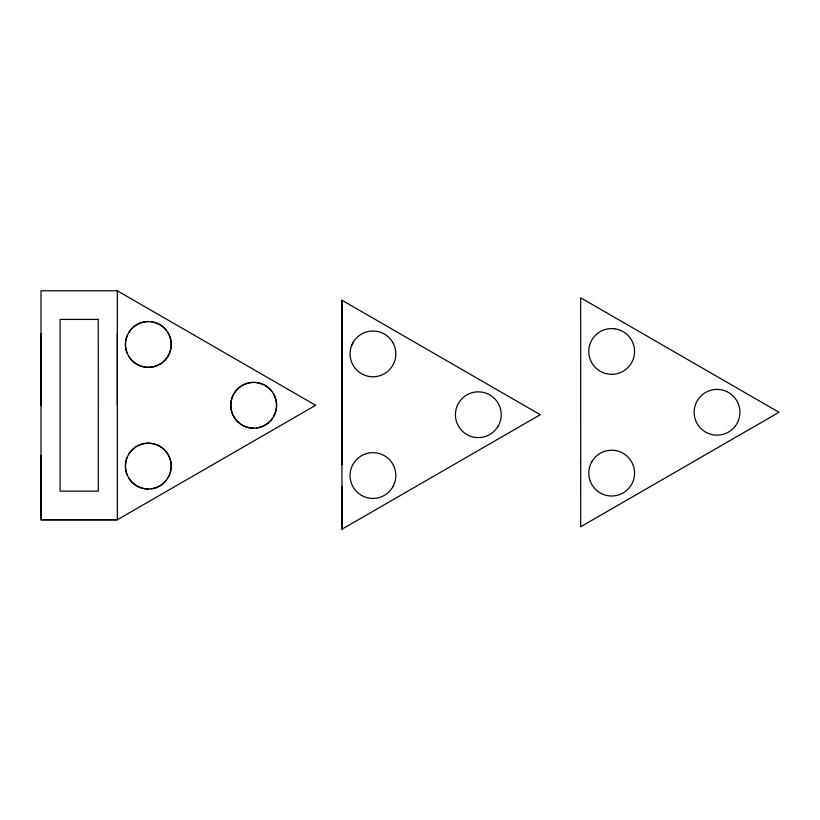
<?xml version="1.0" encoding="UTF-8"?>
<svg xmlns="http://www.w3.org/2000/svg" width="820" height="820" viewBox="0 0 820 820"><rect width="100%" height="100%" fill="white"/><g stroke="black" fill="none" stroke-linecap="round" stroke-linejoin="round"><path stroke-width="1.23" d="M41 405.285L41 333.719M117.342 405.285L117.342 333.719M341.93 486.28L341.96 300.222L540.267 414.715L341.93 529.207L341.93 486.28L341.96 529.207M128.504 333.012L127.161 335.698A22.888 22.888 0 0 0 127.161 353.215L128.514 355.901A22.888 22.888 0 0 0 159.756 364.275A22.888 22.888 0 0 0 168.161 333.002L166.47 330.511A22.888 22.888 0 0 0 151.321 321.758L148.307 321.563A22.888 22.888 0 0 0 128.484 333.012A22.888 22.888 0 0 1 148.328 321.563M151.31 488.812A22.888 22.888 0 0 0 166.48 480.038L168.172 477.547A22.888 22.888 0 0 0 159.777 446.285A22.888 22.888 0 0 0 128.484 454.669L127.161 457.355A22.888 22.888 0 0 0 127.161 474.882L128.514 477.568A22.888 22.888 0 0 0 148.317 489.007L151.331 488.812A22.888 22.888 0 0 0 166.501 480.038M392.759 342.452A22.888 22.888 0 0 1 384.375 373.715A22.888 22.888 0 0 1 353.102 365.33L351.78 362.645A22.888 22.888 0 0 1 351.78 345.117L353.112 342.432A22.888 22.888 0 0 1 372.936 330.993L375.949 331.188A22.888 22.888 0 0 1 391.099 339.962L392.79 342.452M351.811 345.117L353.133 342.432M271.902 419.122L273.583 416.621A22.888 22.888 0 0 0 273.46 393.733L271.758 391.253A22.888 22.888 0 0 0 256.558 382.571L253.544 382.386A22.888 22.888 0 0 0 230.768 405.398A22.888 22.888 0 0 0 253.79 428.173L256.803 427.958A22.888 22.888 0 0 0 271.933 419.122A22.888 22.888 0 0 1 256.773 427.958M392.78 486.998L391.089 489.489A22.888 22.888 0 0 1 375.919 498.242L372.926 498.437A22.888 22.888 0 0 1 353.102 486.988L351.78 484.302A22.888 22.888 0 0 1 351.78 466.785L353.133 464.099A22.888 22.888 0 0 1 384.385 455.725A22.888 22.888 0 0 1 392.759 486.998M735.109 426.318L736.811 423.837A22.888 22.888 0 0 0 736.924 400.939L735.253 398.448A22.888 22.888 0 0 0 720.155 389.602L717.141 389.397A22.888 22.888 0 0 0 694.15 412.163A22.888 22.888 0 0 0 716.926 435.174L719.909 435A22.888 22.888 0 0 0 735.13 426.318M315.649 405.285L117.311 519.778L41 519.778L41 290.792L117.321 290.792L315.618 405.285M341.94 464.796L341.93 300.222M614.682 328.758L611.669 328.564A22.888 22.888 0 0 0 591.845 340.003L590.513 342.688A22.888 22.888 0 0 0 590.513 360.216L591.855 362.901A22.888 22.888 0 0 0 623.108 371.286A22.888 22.888 0 0 0 631.492 340.013L629.832 337.522A22.888 22.888 0 0 0 614.662 328.758M41 455.387L41 519.778L117.321 519.778L117.321 290.792M128.514 355.901A22.888 22.888 0 0 0 159.787 364.275A22.888 22.888 0 0 0 168.131 333.002M127.192 353.215A22.888 22.888 0 0 1 127.182 335.698M151.29 321.758A22.888 22.888 0 0 1 166.47 330.511M128.504 454.669A22.888 22.888 0 0 1 159.777 446.285A22.888 22.888 0 0 1 168.141 477.547M148.348 489.007A22.888 22.888 0 0 1 128.514 477.568M127.192 474.882A22.888 22.888 0 0 1 127.182 457.355M253.81 428.173A22.888 22.888 0 0 1 230.799 405.398A22.888 22.888 0 0 1 253.575 382.386M273.429 393.733A22.888 22.888 0 0 1 273.552 416.621M256.537 382.571A22.888 22.888 0 0 1 271.758 391.253M580.693 462.367L580.662 526.778L779 412.286L580.662 297.793L580.693 462.367M591.866 461.66L590.513 464.345A22.888 22.888 0 0 0 590.513 481.873L591.855 484.558A22.888 22.888 0 0 0 611.659 496.008L614.672 495.813A22.888 22.888 0 0 0 629.822 487.059L631.513 484.569A22.888 22.888 0 0 0 623.118 453.296A22.888 22.888 0 0 0 591.835 461.66M498.078 426.267L496.377 428.747A22.888 22.888 0 0 1 481.176 437.429L478.162 437.613A22.888 22.888 0 0 1 455.418 414.592A22.888 22.888 0 0 1 478.429 391.827L481.422 392.032A22.888 22.888 0 0 1 496.551 400.877L498.201 403.378A22.888 22.888 0 0 1 498.078 426.267M98.256 319.421L60.085 319.431L60.106 491.17L98.308 491.159L98.246 319.421"/></g></svg>
